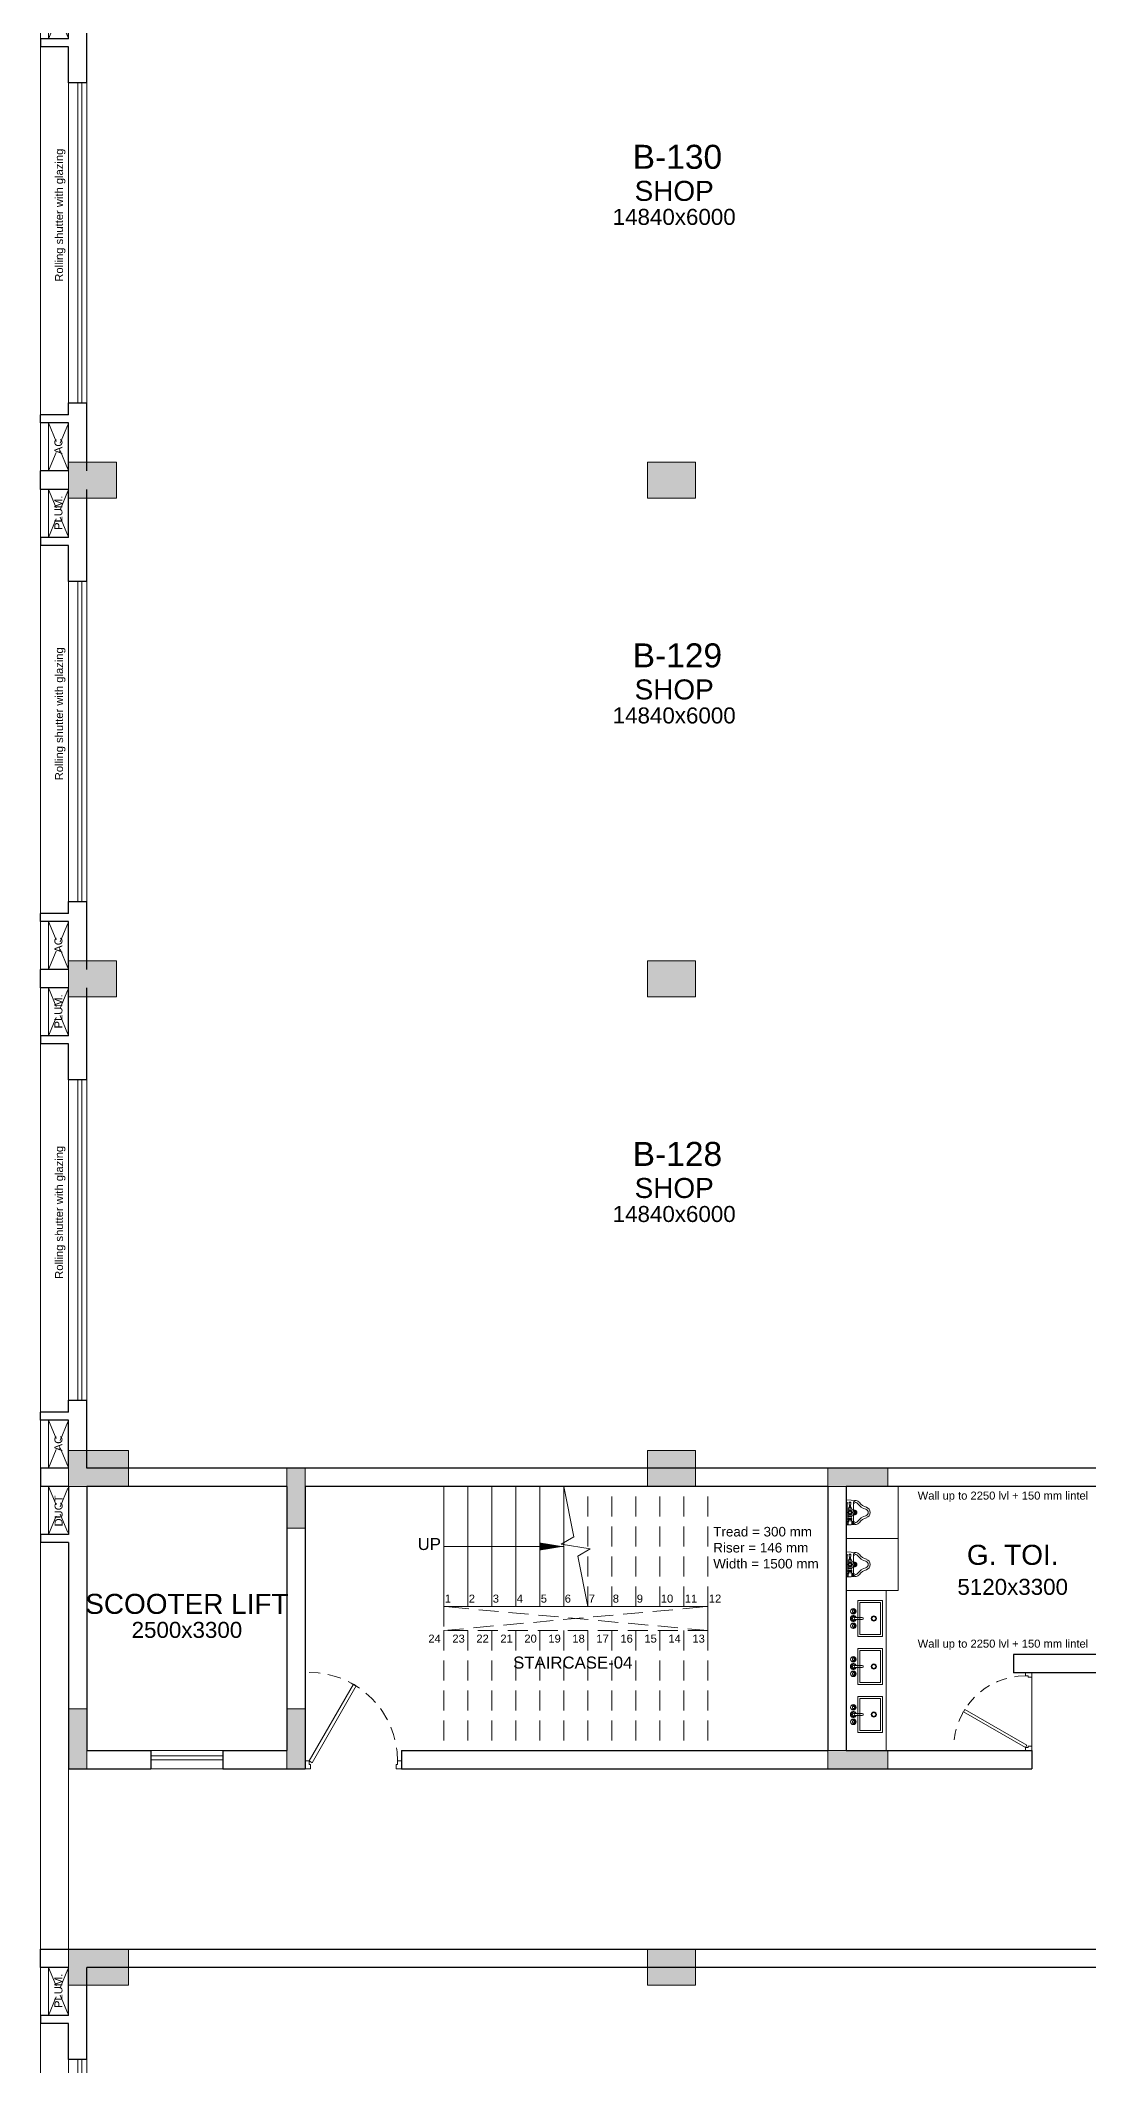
# Model space of a CAD drawing. Header units: metres. Extents: x 9819 to 10514, y 4405 to 4599.
# Drawn here: x 9964.19 to 9977.29, y 4548.1 to 4573.4 of the extents above; entities that cross this region are included whole.
import ezdxf
from ezdxf.enums import TextEntityAlignment as Align

# ---------------------------------------------------------------- set-up
doc = ezdxf.new("R2010")
doc.units = ezdxf.units.M
doc.header["$MEASUREMENT"] = 0
doc.linetypes.add('DASHED2', pattern=[0.375, 0.25, -0.125])
doc.linetypes.add('HIDDEN', pattern=[0.375, 0.25, -0.125])
doc.layers.add('A_COL. NO', color=4, linetype='Continuous')
for name, color, linetype, lineweight in [('A_DOOR-WIN', 23, 'Continuous', 9), ('A_DOTTED', 8, 'HIDDEN', 0), ('A_LEDGE', 252, 'Continuous', 15), ('A_PLUMBING FIXTURES', 8, 'Continuous', 15), ('A_SHOP NO.', 113, 'Continuous', 5), ('A_SILL 0.09', 9, 'Continuous', 9), ('A_STAIRS', 21, 'Continuous', 9), ('A_TEXT', 7, 'Continuous', 5), ('A_WALL', 7, 'Continuous', 30), ('COLUMN-FINAL', 210, 'Continuous', 20), ('Doorline', 251, 'DASHED2', 13)]:
    doc.layers.add(name, color=color, linetype=linetype, lineweight=lineweight)
doc.layers.get('A_COL. NO').off()
doc.styles.add('A', font='ARIALN.TTF')
doc.styles.get("Standard").update_dxf_attribs({"font": 'arial.ttf'})
doc.dimstyles.new('DIM IN MM', dxfattribs={"dimtxt": 0.18, "dimasz": 0.075, "dimexe": 0.05, "dimexo": 0.05, "dimgap": 0.05, "dimtad": 0, "dimdec": 0, "dimlfac": 1000, "dimzin": 3, "dimdsep": 46, "dimtxsty": 'A', "dimblk1": 'ARCHTICK', "dimblk2": 'ARCHTICK', "dimsah": 1, "dimcen": 0, "dimclrd": 256, "dimclre": 256, "dimclrt": 256, "dimadec": 0, "dimazin": 0, "dimtfac": 1, "dimtdec": 0, "dimtofl": 0, "dimtmove": 1, "dimatfit": 3, "dimfxl": 1, "dimtolj": 1, "dimtzin": 0, "dimlwd": -1, "dimlwe": -1, "dimarcsym": 0})

# ---------------------------------------------------------------- blocks, each defined once
blk = doc.blocks.new('Typical shops Gr.')
at = {"layer": 'A_DOOR-WIN'}
for p, q in [((30.095, -1.08), (30.095, -5.08)), ((30.145, -1.08), (30.145, -5.08)), ((0.465, -5.38), (0.465, -1.38)), ((0.515, -5.38), (0.515, -1.38))]:
    blk.add_line(p, q, dxfattribs=at)
at = {"layer": 'A_DOTTED'}
for p, q in [((0.1, -0.83), (0.35, -0.23)), ((0.1, -0.23), (0.35, -0.83)), ((30.51, -0.23), (30.26, -0.83)), ((30.51, -0.83), (30.26, -0.23)), ((0.1, -6.23), (0.35, -5.63)), ((0.1, -5.63), (0.35, -6.23)), ((30.51, -5.63), (30.26, -6.23)), ((30.51, -6.23), (30.26, -5.63))]:
    blk.add_line(p, q, dxfattribs=at)
at = {"layer": 'A_LEDGE'}
for p, q in [((0, -0.83), (0, -0.23)), ((0.1, -0.83), (0.1, -0.23)), ((30.51, -0.83), (30.51, -0.23)), ((30.61, -0.83), (30.61, -0.23)), ((0, -5.63), (0, -6.23)), ((0.1, -5.63), (0.1, -6.23)), ((30.51, -5.63), (30.51, -6.23)), ((30.61, -5.63), (30.61, -6.23))]:
    blk.add_line(p, q, dxfattribs=at)
at = {"layer": 'A_SILL 0.09'}
for p, q in [((30.03, -5.08), (30.03, -1.08)), ((30.26, -1.08), (30.26, -5.08)), ((0.35, -5.38), (0.35, -1.38)), ((0.58, -1.38), (0.58, -5.38))]:
    blk.add_line(p, q, dxfattribs=at)
at = {"layer": 'A_STAIRS'}
for p, q in [((0, -5.53), (0, -0.93)), ((30.61, -5.53), (30.61, -0.93))]:
    blk.add_line(p, q, dxfattribs=at)
at = {"layer": 'A_WALL'}
for p, q in [((0, -0.23), (0, 0)), ((30.61, 0), (30.61, -0.23)), ((0.35, -0.23), (0, -0.23)), ((0.35, -0.83), (0.35, -0.23)), ((0.58, -1.38), (0.58, -0.23)), ((30.03, -0.23), (30.03, -1.08)), ((30.26, -0.23), (30.61, -0.23)), ((30.26, -0.23), (30.26, -0.83)), ((0.35, -0.83), (0, -0.83)), ((0, -0.83), (0, -0.93)), ((0.35, -0.93), (0, -0.93)), ((0.35, -1.38), (0.35, -0.93)), ((30.26, -0.83), (30.61, -0.83)), ((30.26, -0.93), (30.61, -0.93)), ((30.26, -0.93), (30.26, -1.08)), ((30.61, -0.83), (30.61, -0.93)), ((30.26, -1.08), (30.03, -1.08)), ((0.58, -1.38), (0.35, -1.38)), ((30.03, -5.08), (30.03, -6.23)), ((30.03, -5.08), (30.26, -5.08)), ((30.26, -5.08), (30.26, -5.53)), ((0.35, -5.53), (0, -5.53)), ((0, -5.63), (0, -5.53)), ((0.35, -5.53), (0.35, -5.38)), ((0.35, -5.38), (0.58, -5.38)), ((0.58, -6.23), (0.58, -5.38)), ((30.26, -5.53), (30.61, -5.53)), ((30.61, -5.63), (30.61, -5.53)), ((0.35, -5.63), (0, -5.63)), ((0.35, -6.23), (0.35, -5.63)), ((30.26, -5.63), (30.26, -6.23)), ((30.26, -5.63), (30.61, -5.63)), ((0.35, -6.23), (0, -6.23)), ((30.26, -6.23), (30.61, -6.23))]:
    blk.add_line(p, q, dxfattribs=at)
at = {"layer": 'A_TEXT'}
for s, p in [('PLUM.', (0.274, -0.523)), ('AC', (30.436, -0.531)), ('Rolling shutter with glazing', (0.282, -3.034)), ('Rolling shutter with glazing', (30.399, -3.428)), ('PLUM.', (30.434, -5.936)), ('AC', (0.274, -5.923))]:
    blk.add_text(s, height=0.1, rotation=90, dxfattribs=at).set_placement(p, align=Align.CENTER)
for s, height, p in [('SHOP', 0.25, (7.92, -2.855)), ('SHOP', 0.25, (22.837, -2.855)), ('14840x6000', 0.2, (7.92, -3.155)), ('14840x6000', 0.2, (22.821, -3.155))]:
    blk.add_text(s, height=height, dxfattribs=at).set_placement(p, align=Align.CENTER)
blk = doc.blocks.new('_ARCHTICK')
at = {"color": 0, "linetype": 'ByBlock', "const_width": 0.15}
blk.add_lwpolyline([(-0.5, -0.5), (0.5, 0.5)], dxfattribs=at)
blk = doc.blocks.new('D-900')
at = {"layer": 'A_DOOR-WIN'}
for points in [[(0.45, 0.794), (0.035, 0.075), (0.063, 0.059), (0.478, 0.778)], [(0, 0.075), (0, 0), (0.05, 0), (0.05, 0.043), (0.035, 0.043), (0.035, 0.075)], [(0.9, 0.075), (0.9, 0), (0.85, 0), (0.85, 0.043), (0.865, 0.043), (0.865, 0.075)]]:
    blk.add_lwpolyline(points, close=True, dxfattribs=at)
at = {"layer": 'Doorline', "ltscale": 0.5}
blk.add_arc((0.035, 0.075), 0.83, 0, 90, dxfattribs=at)
blk = doc.blocks.new('6P-BAMBI-flat-18')
at = {"ltscale": 0.5}
for p, q in [((0, 0.143), (0, 0.159)), ((0, 0.159), (0.123, 0.149)), ((0, 0.143), (0, 0.117)), ((0, -0.159), (0, 0.117)), ((0.006, 0.147), (0.023, 0.147)), ((0.006, 0.147), (0.006, 0.113)), ((0.006, 0.113), (0.023, 0.113)), ((0.008, 0.13), (0.021, 0.13)), ((0.014, 0.113), (0.014, 0.059)), ((0.023, 0.15), (0.023, 0.11)), ((0.023, 0.15), (0.025, 0.15)), ((0.023, 0.11), (0.028, 0.11)), ((0.025, 0.15), (0.025, 0.11)), ((0.071, 0.088), (0.026, 0.088)), ((0.026, 0.074), (0.026, 0.088)), ((0.071, 0.074), (0.026, 0.074)), ((0.026, 0.05), (0.026, 0.041)), ((0.026, 0.05), (0.07, 0.05)), ((0.028, 0.12), (0.028, 0.103)), ((0.028, 0.088), (0.028, 0.103)), ((0.028, 0.103), (0.069, 0.103)), ((0.033, 0.05), (0.033, 0.074)), ((0.048, 0.076), (0.048, 0.086)), ((0.064, 0.05), (0.064, 0.074)), ((0.068, 0.088), (0.068, 0.103)), ((0.069, 0.12), (0.069, 0.103)), ((0.069, 0.11), (0.08, 0.11)), ((0.07, 0.05), (0.07, 0.041)), ((0.071, 0.15), (0.08, 0.15)), ((0.071, 0.15), (0.071, 0.11)), ((0.071, 0.074), (0.071, 0.088)), ((0.08, 0.15), (0.08, 0.11)), ((0.086, 0.148), (0.08, 0.149)), ((0.08, 0.147), (0.09, 0.147)), ((0.08, 0.113), (0.09, 0.113)), ((0.082, 0.13), (0.088, 0.13)), ((0.09, 0.147), (0.09, 0.113)), ((0.09, 0.021), (0.09, 0.116)), ((0, -0.159), (0.123, -0.149)), ((0.014, -0.115), (0.014, -0.059)), ((0.027, -0.042), (0.027, -0.045)), ((0.037, -0.045), (0.027, -0.045)), ((0.033, -0.045), (0.033, -0.063)), ((0.033, -0.063), (0.035, -0.065)), ((0.063, -0.063), (0.033, -0.063)), ((0.061, -0.065), (0.035, -0.065)), ((0.039, -0.126), (0.041, -0.069)), ((0.039, -0.126), (0.041, -0.128)), ((0.039, -0.126), (0.057, -0.126)), ((0.041, -0.069), (0.055, -0.069)), ((0.041, -0.128), (0.055, -0.128)), ((0.057, -0.126), (0.055, -0.069)), ((0.057, -0.126), (0.055, -0.128)), ((0.059, -0.045), (0.069, -0.045)), ((0.063, -0.063), (0.061, -0.065)), ((0.063, -0.045), (0.063, -0.063)), ((0.069, -0.042), (0.069, -0.045)), ((0.09, -0.116), (0.09, -0.021))]:
    blk.add_line(p, q, dxfattribs=at)
blk.add_lwpolyline([(0.032, -0.009), (0.048, -0.018), (0.064, -0.009), (0.064, 0.009), (0.048, 0.018), (0.032, 0.009)], close=True)
for centre, radius in [((0.048, 0), 0.0469), ((0.048, 0), 0.03), ((0.048, 0), 0.029), ((0.048, 0), 0.019), ((0.048, 0), 0.016), ((0.105, 0.018), 0.004), ((0.105, 0), 0.004), ((0.118, 0.013), 0.004), ((0.123, 0), 0.004), ((0.105, -0.018), 0.004), ((0.118, -0.013), 0.004)]:
    blk.add_circle(centre, radius, dxfattribs=at)
for centre, radius, start, end in [((0.028, 0.138), 0.0223, 157.5879, 202.4121), ((0.028, 0.121), 0.0223, 157.5879, 202.4121), ((0.028, 0.059), 0.014, 180, 261.7868), ((0.001, 0.138), 0.0223, 337.5879, 22.4121), ((0.001, 0.121), 0.0223, 337.5879, 22.4121), ((0.048, 0.103), 0.0519, 63.7158, 116.2842), ((0.037, 0.059), 0.0295, 67.5879, 112.4121), ((0.037, 0.103), 0.0295, 247.5879, 292.4121), ((0.043, 0.02), 0.0304, 97.8129, 124.2621), ((0.059, 0.059), 0.0295, 67.5879, 112.4121), ((0.059, 0.103), 0.0295, 247.5879, 292.4121), ((0.053, 0.02), 0.0304, 55.7379, 82.1871), ((0.102, 0.138), 0.0223, 157.5879, 202.4121), ((0.102, 0.121), 0.0223, 157.5879, 202.4121), ((0.159, 0.11), 0.0773, 171.3259, 171.3813), ((0.068, 0.138), 0.0223, 337.5879, 22.4121), ((0.068, 0.121), 0.0223, 337.5879, 22.4121), ((0.124, 0.115), 0.0341, 91.4853, 177.6343), ((0.1, 0.119), 0.0185, 116.9779, 124.4727), ((0.119, 0.095), 0.0293, 29.0945, 168.479), ((0.105, 0), 0.03, 240, 120), ((0.105, 0), 0.025, 233.1301, 126.8699), ((0.092, 0.013), 0.004, 295.9057, 96.1735), ((0.118, 0.095), 0.0538, 31.6584, 84.8116), ((0.295, 0.223), 0.189, 217.0065, 254.7999), ((0.297, 0.227), 0.168, 217.9141, 254.9362), ((0.232, 0), 0.043, 0, 71.887), ((0.232, 0), 0.068, 0, 71.887), ((0.028, -0.059), 0.014, 94.096, 180), ((0.022, -0.115), 0.008, 180, 270), ((0.038, -0.018), 0.0275, 247.5879, 267.8858), ((0.046, -0.064), 0.00754, 193.7683, 230.2425), ((0.05, -0.064), 0.00754, 309.7575, 346.2317), ((0.059, -0.018), 0.0275, 272.1142, 292.4121), ((0.119, -0.095), 0.0293, 191.521, 330.9055), ((0.124, -0.115), 0.0341, 182.3657, 268.5147), ((0.092, -0.013), 0.004, 263.8265, 64.0943), ((0.118, -0.095), 0.0538, 275.1884, 328.3416), ((0.295, -0.223), 0.189, 105.2001, 142.9935), ((0.297, -0.227), 0.168, 105.0638, 142.0859), ((0.232, 0), 0.043, 288.113, 0), ((0.232, 0), 0.068, 288.113, 0)]:
    blk.add_arc(centre, radius, start, end, dxfattribs=at)
blk = doc.blocks.new('S7-flat-32')
at = {"ltscale": 0.5}
for p, q in [((5388.851, -19005.32), (5388.851, -19004.87)), ((5388.851, -19004.87), (5389.16, -19004.87)), ((5388.851, -19005.32), (5388.851, -19004.87)), ((5388.851, -19004.87), (5389.16, -19004.87)), ((5388.876, -19005.295), (5388.876, -19004.895)), ((5388.876, -19004.895), (5389.135, -19004.895)), ((5388.876, -19005.295), (5388.876, -19004.895)), ((5388.876, -19004.895), (5389.135, -19004.895)), ((5389.135, -19004.895), (5389.135, -19005.295)), ((5389.135, -19004.895), (5389.135, -19005.295)), ((5389.16, -19004.87), (5389.16, -19005.32)), ((5389.16, -19004.87), (5389.16, -19005.32)), ((5389.212, -19004.993), (5389.212, -19004.986)), ((5389.212, -19004.993), (5389.212, -19004.986)), ((5389.218, -19004.992), (5389.218, -19004.986)), ((5389.218, -19004.992), (5389.218, -19004.986)), ((5389.194, -19005.083), (5389.103, -19005.083)), ((5389.194, -19005.083), (5389.103, -19005.083)), ((5389.103, -19005.108), (5389.194, -19005.108)), ((5389.103, -19005.108), (5389.194, -19005.108)), ((5389.203, -19005.001), (5389.196, -19005.001)), ((5389.203, -19005.001), (5389.196, -19005.001)), ((5389.203, -19005.008), (5389.196, -19005.008)), ((5389.203, -19005.008), (5389.196, -19005.008)), ((5389.203, -19005.183), (5389.196, -19005.183)), ((5389.203, -19005.183), (5389.196, -19005.183)), ((5389.203, -19005.189), (5389.196, -19005.189)), ((5389.203, -19005.189), (5389.196, -19005.189)), ((5389.212, -19005.017), (5389.212, -19005.023)), ((5389.212, -19005.017), (5389.212, -19005.023)), ((5389.212, -19005.174), (5389.212, -19005.167)), ((5389.212, -19005.174), (5389.212, -19005.167)), ((5389.212, -19005.198), (5389.212, -19005.205)), ((5389.212, -19005.198), (5389.212, -19005.205)), ((5389.218, -19005.016), (5389.218, -19005.023)), ((5389.218, -19005.016), (5389.218, -19005.023)), ((5389.218, -19005.174), (5389.218, -19005.167)), ((5389.218, -19005.174), (5389.218, -19005.167)), ((5389.218, -19005.198), (5389.218, -19005.205)), ((5389.218, -19005.198), (5389.218, -19005.205)), ((5389.16, -19005.32), (5388.851, -19005.32)), ((5389.16, -19005.32), (5388.851, -19005.32)), ((5389.135, -19005.295), (5388.876, -19005.295)), ((5389.135, -19005.295), (5388.876, -19005.295))]:
    blk.add_line(p, q, dxfattribs=at)
for centre, radius in [((5389.215, -19005.005), 0.0344), ((5389.215, -19005.005), 0.0344), ((5389.19, -19005.005), 0.00699), ((5389.19, -19005.005), 0.00699), ((5389.215, -19005.005), 0.0125), ((5389.215, -19005.005), 0.0125), ((5389.215, -19004.98), 0.00699), ((5389.215, -19004.98), 0.00699), ((5388.959, -19005.095), 0.0326), ((5388.959, -19005.095), 0.0326), ((5388.959, -19005.095), 0.025), ((5388.959, -19005.095), 0.025), ((5389.215, -19005.186), 0.0344), ((5389.215, -19005.186), 0.0344), ((5389.19, -19005.186), 0.00699), ((5389.19, -19005.186), 0.00699), ((5389.215, -19005.095), 0.0125), ((5389.215, -19005.095), 0.0125), ((5389.215, -19005.186), 0.0125), ((5389.215, -19005.186), 0.0125), ((5389.215, -19005.03), 0.00699), ((5389.215, -19005.03), 0.00699), ((5389.215, -19005.161), 0.00699), ((5389.215, -19005.161), 0.00699), ((5389.215, -19005.211), 0.00699), ((5389.215, -19005.211), 0.00699)]:
    blk.add_circle(centre, radius, dxfattribs=at)
for centre, radius, start, end in [((5389.215, -19005.005), 0.025, 106.2342, 163.9047), ((5389.215, -19005.005), 0.025, 106.2342, 163.9047), ((5389.103, -19005.095), 0.0125, 90, 270), ((5389.103, -19005.095), 0.0125, 90, 270), ((5389.215, -19005.095), 0.0375, 199.6514, 160.3603), ((5389.215, -19005.095), 0.0375, 199.6514, 160.3603), ((5389.215, -19005.005), 0.025, 196.12, 254.0884), ((5389.215, -19005.005), 0.025, 196.12, 254.0884), ((5389.215, -19005.186), 0.025, 106.4413, 164.0789), ((5389.215, -19005.186), 0.025, 106.4413, 164.0789), ((5389.215, -19005.186), 0.025, 195.2407, 254.2093), ((5389.215, -19005.186), 0.025, 195.2407, 254.2093), ((5389.215, -19005.095), 0.025, 210.3431, 149.7554), ((5389.215, -19005.095), 0.025, 210.3431, 149.7554)]:
    blk.add_arc(centre, radius, start, end, dxfattribs=at)
blk = doc.blocks.new('WING-B REVISED COL.')
at = {"layer": 'COLUMN-FINAL'}
for color, points in [(1, [(5371.299, -8748.498), (5371.299, -8748.948), (5371.899, -8748.948), (5371.899, -8748.498)]), (3, [(5378.534, -8748.498), (5378.534, -8748.948), (5379.134, -8748.948), (5379.134, -8748.498)]), (1, [(5371.299, -8754.728), (5371.299, -8755.178), (5371.899, -8755.178), (5371.899, -8754.728)]), (3, [(5378.534, -8754.728), (5378.534, -8755.178), (5379.134, -8755.178), (5379.134, -8754.728)]), (4, [(5371.299, -8760.848), (5371.299, -8761.298), (5372.049, -8761.298), (5372.049, -8760.848)]), (1, [(5378.534, -8760.848), (5378.534, -8761.298), (5379.134, -8761.298), (5379.134, -8760.848)]), (4, [(5371.299, -8767.078), (5371.299, -8767.528), (5372.049, -8767.528), (5372.049, -8767.078)]), (1, [(5378.534, -8767.078), (5378.534, -8767.528), (5379.134, -8767.528), (5379.134, -8767.078)])]:
    blk.add_hatch(color=color, dxfattribs=at).paths.add_polyline_path(points)
h = blk.add_hatch(color=30, dxfattribs=at)
h.dxf.hatch_style = 1
h.paths.add_polyline_path([(5374.029, -8761.818), (5374.259, -8761.818), (5374.259, -8761.068), (5374.029, -8761.068)])
h = blk.add_hatch(color=30, dxfattribs=at)
h.dxf.hatch_style = 1
h.paths.add_polyline_path([(5380.789, -8761.068), (5380.789, -8761.298), (5381.539, -8761.298), (5381.539, -8761.068)])
h = blk.add_hatch(color=5, dxfattribs=at)
h.dxf.hatch_style = 1
h.paths.add_polyline_path([(5371.299, -8764.828), (5371.529, -8764.828), (5371.529, -8764.078), (5371.299, -8764.078)])
h = blk.add_hatch(color=30, dxfattribs=at)
h.dxf.hatch_style = 1
h.paths.add_polyline_path([(5374.029, -8764.828), (5374.259, -8764.828), (5374.259, -8764.078), (5374.029, -8764.078)])
h = blk.add_hatch(color=30, dxfattribs=at)
h.dxf.hatch_style = 1
h.paths.add_polyline_path([(5380.789, -8764.598), (5380.789, -8764.828), (5381.539, -8764.828), (5381.539, -8764.598)])
at = {"layer": 'COLUMN-FINAL', "color": 1}
for points in [[(5371.299, -8748.498), (5371.299, -8748.948), (5371.899, -8748.948), (5371.899, -8748.498)], [(5371.299, -8754.728), (5371.299, -8755.178), (5371.899, -8755.178), (5371.899, -8754.728)], [(5378.534, -8760.848), (5378.534, -8761.298), (5379.134, -8761.298), (5379.134, -8760.848)], [(5378.534, -8767.078), (5378.534, -8767.528), (5379.134, -8767.528), (5379.134, -8767.078)]]:
    blk.add_lwpolyline(points, close=True, dxfattribs=at)
at = {"layer": 'COLUMN-FINAL', "color": 3}
for points in [[(5378.534, -8748.498), (5378.534, -8748.948), (5379.134, -8748.948), (5379.134, -8748.498)], [(5378.534, -8754.728), (5378.534, -8755.178), (5379.134, -8755.178), (5379.134, -8754.728)]]:
    blk.add_lwpolyline(points, close=True, dxfattribs=at)
at = {"layer": 'COLUMN-FINAL', "color": 4}
for points in [[(5371.299, -8760.848), (5371.299, -8761.298), (5372.049, -8761.298), (5372.049, -8760.848)], [(5371.299, -8767.078), (5371.299, -8767.528), (5372.049, -8767.528), (5372.049, -8767.078)]]:
    blk.add_lwpolyline(points, close=True, dxfattribs=at)
at = {"layer": 'COLUMN-FINAL', "color": 30}
for points in [[(5374.029, -8761.818), (5374.259, -8761.818), (5374.259, -8761.068), (5374.029, -8761.068)], [(5380.789, -8761.068), (5380.789, -8761.298), (5381.539, -8761.298), (5381.539, -8761.068)], [(5374.029, -8764.828), (5374.259, -8764.828), (5374.259, -8764.078), (5374.029, -8764.078)], [(5380.789, -8764.598), (5380.789, -8764.828), (5381.539, -8764.828), (5381.539, -8764.598)]]:
    blk.add_lwpolyline(points, close=True, dxfattribs=at)
at = {"layer": 'COLUMN-FINAL', "color": 5}
blk.add_lwpolyline([(5371.299, -8764.828), (5371.529, -8764.828), (5371.529, -8764.078), (5371.299, -8764.078)], close=True, dxfattribs=at)

msp = doc.modelspace()

# ---------------------------------------------------------------- linework, layer by layer
at = {"layer": 'A_DOOR-WIN'}
for p, q in [((9966.4734, 4551.9694), (9965.5734, 4551.9694)), ((9966.4734, 4551.9194), (9965.5734, 4551.9194))]:
    msp.add_line(p, q, dxfattribs=at)
at = {"layer": 'A_DOTTED'}
for p, q in [((9964.2934, 4554.7344), (9964.5434, 4555.3344)), ((9964.2934, 4555.3344), (9964.5434, 4554.7344)), ((9969.2334, 4553.8344), (9969.2334, 4553.5344)), ((9969.2334, 4553.5344), (9972.5334, 4553.8344)), ((9972.5334, 4553.5344), (9969.2334, 4553.8344))]:
    msp.add_line(p, q, dxfattribs=at)
at = {"layer": 'A_LEDGE'}
for p, q in [((9964.1934, 4554.7344), (9964.1934, 4555.3344)), ((9964.2934, 4554.7344), (9964.2934, 4555.3344))]:
    msp.add_line(p, q, dxfattribs=at)
at = {"layer": 'A_PLUMBING FIXTURES'}
msp.add_line((9974.7634, 4554.0344), (9974.7634, 4552.0344), dxfattribs=at)
for points in [[(9974.2634, 4555.3344), (9974.9134, 4555.3344), (9974.9134, 4554.6844), (9974.2634, 4554.6844)], [(9974.2634, 4554.6844), (9974.9134, 4554.6844), (9974.9134, 4554.0344), (9974.2634, 4554.0344)]]:
    msp.add_lwpolyline(points, close=True, dxfattribs=at)
at = {"layer": 'A_SILL 0.09'}
for p, q in [((9976.5834, 4552.0344), (9976.5834, 4553.0044)), ((9964.5434, 4551.8044), (9964.5434, 4549.5544)), ((9965.5734, 4552.0344), (9966.4734, 4552.0344)), ((9966.4734, 4551.8044), (9965.5734, 4551.8044))]:
    msp.add_line(p, q, dxfattribs=at)
at = {"layer": 'A_STAIRS'}
for p, q in [((9969.2334, 4553.8344), (9969.2334, 4555.3344)), ((9969.5334, 4553.8344), (9969.5334, 4555.3344)), ((9969.8334, 4553.8344), (9969.8334, 4555.3344)), ((9970.1334, 4553.8344), (9970.1334, 4555.3344)), ((9970.4334, 4553.8344), (9970.4334, 4555.3344)), ((9970.7334, 4553.8344), (9970.7334, 4555.3344)), ((9964.1934, 4554.6344), (9964.1934, 4549.5544)), ((9972.5334, 4553.8344), (9969.2334, 4553.8344)), ((9972.5334, 4553.5344), (9972.5334, 4553.8344))]:
    msp.add_line(p, q, dxfattribs=at)
at = {"layer": 'A_STAIRS', "linetype": 'HIDDEN'}
for p, q in [((9971.0334, 4553.8344), (9971.0334, 4555.3344)), ((9971.3334, 4553.8344), (9971.3334, 4555.3344)), ((9971.6334, 4553.8344), (9971.6334, 4555.3344)), ((9971.9334, 4553.8344), (9971.9334, 4555.3344)), ((9972.2334, 4553.8344), (9972.2334, 4555.3344)), ((9972.5334, 4553.8344), (9972.5334, 4555.3344)), ((9972.5334, 4553.5344), (9969.2334, 4553.5344)), ((9969.2334, 4553.5344), (9969.2334, 4552.0344)), ((9969.5334, 4553.5344), (9969.5334, 4552.0344)), ((9969.8334, 4553.5344), (9969.8334, 4552.0344)), ((9970.1334, 4553.5344), (9970.1334, 4552.0344)), ((9970.4334, 4553.5344), (9970.4334, 4552.0344)), ((9970.7334, 4553.5344), (9970.7334, 4552.0344)), ((9971.0334, 4553.5344), (9971.0334, 4552.0344)), ((9971.3334, 4553.5344), (9971.3334, 4552.0344)), ((9971.6334, 4553.5344), (9971.6334, 4552.0344)), ((9971.9334, 4553.5344), (9971.9334, 4552.0344)), ((9972.2334, 4553.5344), (9972.2334, 4552.0344)), ((9972.5334, 4553.5344), (9972.5334, 4552.0344))]:
    msp.add_line(p, q, dxfattribs=at)
at = {"layer": 'A_STAIRS', "linetype": 'Continuous'}
msp.add_lwpolyline([(9971.0334, 4553.8344), (9970.9079, 4554.4619), (9971.064, 4554.5568), (9970.7027, 4554.6121), (9970.8588, 4554.707), (9970.7334, 4555.3344)], dxfattribs=at)
at = {"layer": 'A_WALL'}
for p, q in [((9964.1934, 4555.5644), (9964.1934, 4555.3344)), ((9964.5434, 4555.3344), (9964.1934, 4555.3344)), ((9964.5434, 4555.3344), (9964.5434, 4554.7344)), ((9994.2234, 4555.5644), (9964.7734, 4555.5644)), ((9967.2734, 4555.3344), (9964.7734, 4555.3344)), ((9964.7734, 4555.3344), (9964.7734, 4552.0344)), ((9967.2734, 4555.3344), (9967.2734, 4552.0344)), ((9974.0334, 4555.3344), (9967.5034, 4555.3344)), ((9967.5034, 4555.3344), (9967.5034, 4551.8044)), ((9974.0334, 4555.3344), (9974.0334, 4552.0344)), ((9979.3834, 4555.3344), (9974.2634, 4555.3344)), ((9974.2634, 4555.3344), (9974.2634, 4552.0344)), ((9964.5434, 4554.7344), (9964.1934, 4554.7344)), ((9964.1934, 4554.7344), (9964.1934, 4554.6344)), ((9964.5434, 4554.6344), (9964.1934, 4554.6344)), ((9964.5434, 4554.6344), (9964.5434, 4551.8044)), ((9979.3834, 4553.2344), (9976.3534, 4553.2344)), ((9976.3534, 4553.2344), (9976.3534, 4553.0044)), ((9977.7834, 4553.0044), (9976.3534, 4553.0044)), ((9964.5434, 4551.8044), (9965.5734, 4551.8044)), ((9964.7734, 4552.0344), (9965.5734, 4552.0344)), ((9965.5734, 4552.0344), (9965.5734, 4551.8044)), ((9966.4734, 4552.0344), (9967.2734, 4552.0344)), ((9966.4734, 4552.0344), (9966.4734, 4551.8044)), ((9966.4734, 4551.8044), (9967.5034, 4551.8044)), ((9968.7034, 4552.0344), (9974.0334, 4552.0344)), ((9968.7034, 4552.0344), (9968.7034, 4551.8044)), ((9968.7034, 4551.8044), (9976.5834, 4551.8044)), ((9974.2634, 4552.0344), (9976.5834, 4552.0344)), ((9976.5834, 4552.0344), (9976.5834, 4551.8044)), ((9964.1934, 4549.5544), (9994.8034, 4549.5544)), ((9994.2234, 4549.3244), (9964.7734, 4549.3244))]:
    msp.add_line(p, q, dxfattribs=at)

# ---------------------------------------------------------------- block references
at = {"layer": 'A_COL. NO'}
msp.add_blockref('WING-B REVISED COL.', (4593.2443, 13316.6323), dxfattribs=at)
at = {"layer": 'A_DOOR-WIN', "xscale": 1.333333333270275, "yscale": 1.333333333270275, "zscale": 1.333333333270275}
msp.add_blockref('D-900', (9967.5034, 4551.8044), dxfattribs=at)
at = {"layer": 'A_DOOR-WIN', "xscale": 1.077777777727252, "yscale": 1.077777777727252, "zscale": 1.077777777727252, "rotation": 90}
msp.add_blockref('D-900', (9976.5834, 4552.0344), dxfattribs=at)
at = {"layer": 'A_PLUMBING FIXTURES', "ltscale": 0.5, "xscale": -1}
for name, p, rotation in [('6P-BAMBI-flat-18', (9974.2634, 4555.0094), 180.0006327044504), ('6P-BAMBI-flat-18', (9974.2634, 4554.3594), 180.0006327044504), ('S7-flat-32', (15363.1483, 23558.8986), 0.001265408673765123), ('S7-flat-32', (15363.1483, 23558.2986), 0.001265408673765123), ('S7-flat-32', (15363.1483, 23557.6986), 0.001265408673765123)]:
    msp.add_blockref(name, p, dxfattribs=dict(at, rotation=rotation))
at = {"layer": 'A_WALL'}
for p in [(9964.1934, 4574.2544), (9964.1934, 4568.0244), (9964.1934, 4561.7944), (9964.1934, 4549.5544)]:
    msp.add_blockref('Typical shops Gr.', p, dxfattribs=at)

# ---------------------------------------------------------------- texts
at = {"layer": 'A_SHOP NO.'}
for s, p in [('B-130', (9972.1537, 4571.8001)), ('B-129', (9972.1537, 4565.5701)), ('B-128', (9972.1537, 4559.3401))]:
    msp.add_text(s, height=0.3, dxfattribs=at).set_placement(p, align=Align.CENTER)
at = {"layer": 'A_STAIRS'}
for s, p in [('1', (9969.2462, 4553.8832)), ('2', (9969.5462, 4553.8832)), ('3', (9969.8462, 4553.8832)), ('4', (9970.1462, 4553.8832)), ('5', (9970.4462, 4553.8832)), ('6', (9970.7462, 4553.8832)), ('7', (9971.0462, 4553.8832)), ('8', (9971.3462, 4553.8832)), ('9', (9971.6462, 4553.8832)), ('10', (9971.9462, 4553.8832)), ('11', (9972.2462, 4553.8832)), ('12', (9972.5462, 4553.8832))]:
    msp.add_text(s, height=0.1, dxfattribs=at).set_placement(p)
for s, p in [('24', (9969.1963, 4553.3833)), ('23', (9969.4963, 4553.3833)), ('22', (9969.7963, 4553.3833)), ('21', (9970.0963, 4553.3833)), ('20', (9970.3963, 4553.3833)), ('19', (9970.6963, 4553.3833)), ('18', (9970.9963, 4553.3833)), ('17', (9971.2963, 4553.3833)), ('16', (9971.5963, 4553.3833)), ('15', (9971.8963, 4553.3833)), ('14', (9972.1963, 4553.3833)), ('13', (9972.4963, 4553.3833))]:
    msp.add_text(s, height=0.1, dxfattribs=at).set_placement(p, align=Align.RIGHT)
at = {"layer": 'A_TEXT'}
msp.add_text('DUCT', height=0.1, rotation=90, dxfattribs=at).set_placement((9964.4695, 4555.0289), align=Align.CENTER)
for s, height, p in [('Wall up to 2250 lvl + 150 mm lintel', 0.1, (9976.2227, 4555.1706)), ('UP', 0.15, (9969.0531, 4554.5404)), ('G. TOI.', 0.25, (9976.3444, 4554.3553)), ('5120x3300', 0.2, (9976.3444, 4553.9803)), ('SCOOTER LIFT', 0.25, (9966.0234, 4553.7425)), ('2500x3300', 0.2, (9966.0234, 4553.4425)), ('Wall up to 2250 lvl + 150 mm lintel', 0.1, (9976.2227, 4553.3206)), ('STAIRCASE-04', 0.15, (9970.8457, 4553.0594))]:
    msp.add_text(s, height=height, dxfattribs=at).set_placement(p, align=Align.CENTER)
at = {"layer": 'A_TEXT', "insert": (9973.4327, 4554.8297), "char_height": 0.12, "width": 1.661733, "attachment_point": 2}
msp.add_mtext('\\pxql;Tread = 300 mm\\PRiser = 146 mm\\PWidth = 1500 mm', dxfattribs=at)

# ---------------------------------------------------------------- leaders
at = {"layer": 'A_STAIRS'}
msp.add_leader([(9970.7334, 4554.5844), (9969.2334, 4554.5844)], dimstyle='DIM IN MM', override={"dimasz": 0.3, "dimgap": 0.05, "dimtad": 0}, dxfattribs=at)

doc.saveas('drawing.dxf')
